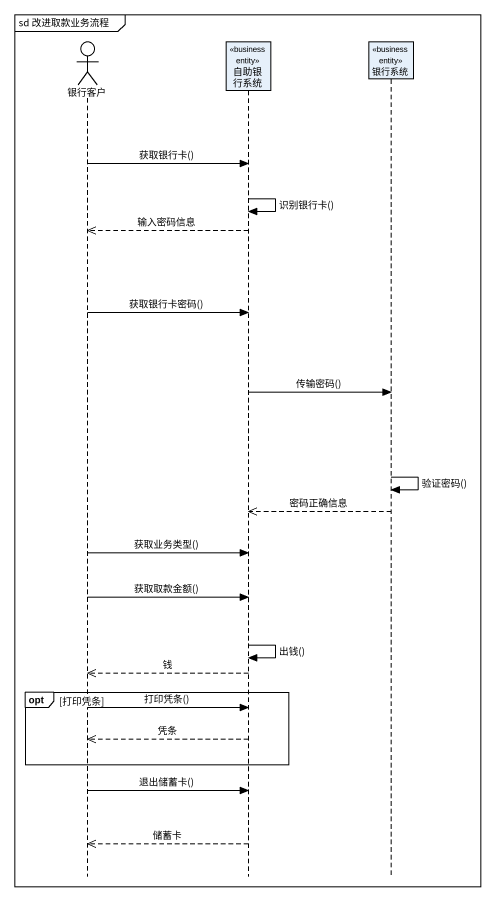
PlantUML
@startuml
mainframe sd 改进取款业务流程
hide footbox
actor 银行客户
participant 自助银行系统 <<business entity>>
participant 银行系统 <<business entity>>

银行客户 -> 自助银行系统 : 获取银行卡()
自助银行系统 -> 自助银行系统 : 识别银行卡()
自助银行系统 -->> 银行客户 : 输入密码信息
银行客户 -> 自助银行系统 : 获取银行卡密码()
自助银行系统 -> 银行系统 : 传输密码()
银行系统 -> 银行系统 : 验证密码()
银行系统 -->> 自助银行系统 : 密码正确信息
银行客户 -> 自助银行系统 : 获取业务类型()
银行客户 -> 自助银行系统 : 获取取款金额()
自助银行系统 -> 自助银行系统 : 出钱()
自助银行系统 -->> 银行客户 : 钱
opt 打印凭条
  银行客户 -> 自助银行系统 : 打印凭条()
  自助银行系统 -->> 银行客户 : 凭条
end
银行客户 -> 自助银行系统 : 退出储蓄卡()
自助银行系统 -->> 银行客户 : 储蓄卡
@enduml
